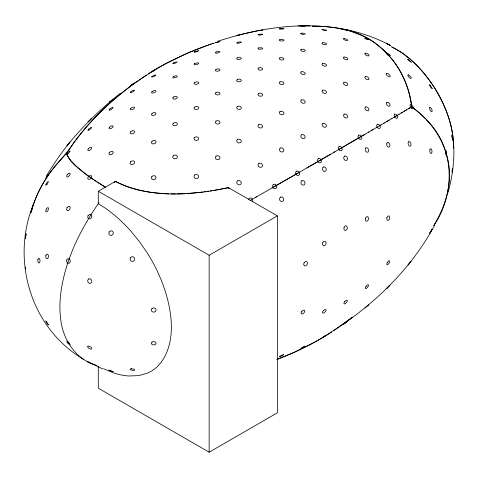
<?xml version="1.0" encoding="UTF-8"?>
<svg xmlns="http://www.w3.org/2000/svg" width="478" height="478" viewBox="0 0 478 478"><rect width="100%" height="100%" fill="white"/><g stroke="black" fill="none" stroke-linecap="round" stroke-linejoin="round"><path stroke-width="0.72" d="M453.455 148.341C453.873 138.608 452.086 128.905 449.29 119.614A78.768 45.53 60 0 0 438.762 94.937A80.412 46.48 60 0 0 434.412 87.588C423.472 71.061 409.61 55.448 391.44 46.838M453.389 144.643C453.007 124.262 444.916 104.772 434.412 87.588A83.064 48.015 60 0 0 409.957 58.973M451.913 171.345L452.128 170.162M452.17 172.355L452.529 168.609M448.089 192.389C452.875 175.157 455.098 157.065 453.246 139.229M31.118 212.071C34.972 197.032 42.345 183.056 51.588 170.646M30.867 213.086L33.335 204.62L36.579 196.243A133.266 105.919 -22.2 0 1 42.805 183.946C50.871 168.495 64.673 157.364 73.809 142.737C85.413 126.885 99.006 112.551 113.818 99.675A444.313 362.712 58.1 0 1 134.115 83.566L150.194 72.71A402.106 328.255 58.1 0 1 166.989 63.012L184.454 54.498A444.313 362.712 58.1 0 1 208.629 44.932L214.132 43.092M33.723 203.509C10.349 259.697 30.64 328.476 83.907 359.516M25.519 267.077L25.471 269.048M45.96 177.858L47.914 174.082M434.454 225.508C412.968 265.601 379.92 298.678 342.798 324.49M46.539 176.089C64.972 143.878 90.999 116.572 119.972 93.622M46.33 177.428L47.161 176.018M433.863 225.431C455.779 193.578 454.847 147.385 426.412 119.727M433.815 225.467L435.195 223.178A133.266 105.925 -22.2 0 0 441.421 210.882C445.478 201.483 448.34 191.511 449.254 181.287A104.323 82.915 -22.2 0 0 449.254 168.71C448.388 159.168 445.633 149.841 441.421 141.243A133.266 105.919 -22.2 0 0 435.195 130.637C428.82 121.4 420.765 113.376 411.689 106.791C410.238 95.451 406.921 84.337 401.735 74.138A141.912 112.312 -36.3 0 0 392.749 59.983L384.324 50.62L374.483 42.566A113.997 90.217 -36.3 0 0 363.25 36.083L350.834 31.285L337.528 28.094A141.912 112.318 -36.3 0 0 318.802 26.254L312.606 26.26M67.834 151.341C63.221 157.758 56.966 162.932 52.455 169.505M68.438 150.427C88.717 120.223 115.981 95.08 146.31 75.189M98.916 202.738C79.963 230.032 64.739 260.964 60.652 294.269A108.727 62.773 -60 0 0 60.652 318.796C62.588 337.815 73.737 356.421 91.86 363.901L87.665 361.667L102.615 368.92M98.552 203.258L98.815 202.881M248.369 199.547L249.367 198.149L251.081 197.964L252.515 199.105L252.82 200.897L252.157 201.83M114.421 182.554L114.756 182.154M114.601 182.339L115.09 181.754M115.013 181.849L115.431 181.353C150.241 198.962 191.463 195.311 228.478 187.639L277.377 215.871L277.377 412.813L209.155 452.206L98.289 388.196L98.289 366.536M115.258 181.556L115.431 181.353C131.635 190.352 150.492 193.034 168.77 193.793M90.019 119.93L91.447 118.514L88.072 121.878L89.5 120.456M387.981 287.194L386.553 288.61L389.929 285.247L388.5 286.663M110 101.665L109.253 102.286L112.91 99.239L112.163 99.866M365.837 307.258L365.09 307.886L368.747 304.839L368 305.46M352.286 317.237L333.68 330.633M331.69 331.935L329.689 333.226A405.983 331.421 58.1 0 1 309.039 345.152L294.084 352.382L276.84 359.492M410.727 107.371L411.689 106.791C407.907 69.029 378.833 34.613 340.623 28.686C358.058 31.423 374.842 37.26 390.448 45.452M408.206 108.87L410.166 107.699M404.071 111.326L406.676 109.779M396.758 115.646L394.392 117.044M399.005 114.32L391.829 118.556M398.837 114.421L411.689 106.791L419.487 113.017M401.132 113.065L402.147 112.461M386.63 121.609L389.325 120.026M391.918 118.502L383.834 123.252M376.413 127.602L380.936 124.949M380.709 125.087L384.491 122.864M368.938 131.964L333.68 152.458M368.419 132.269L372.93 129.634M371.681 130.363L376.855 127.339M334.851 151.783L329.689 154.77A405.983 6.495 -29.4 0 1 309.039 166.697L297.179 173.52A444.122 7.104 -29.4 0 1 272.078 187.932M103.445 368.723L113.668 372.924A110.46 63.771 60 0 0 128.743 375.995L138.698 375.624L147.6 373.085A97.972 56.565 60 0 0 158.104 365.801L160.811 362.7A100.852 58.226 60 0 0 169.051 345.534C172.552 332.557 171.733 318.826 169.051 305.777A100.852 58.226 60 0 0 160.811 279.098L158.104 272.872A97.972 56.565 60 0 0 147.6 253.46L139.899 242.226L131.181 231.477A110.257 63.658 60 0 0 113.668 214.443L106.014 208.593L98.289 203.64L98.289 191.254L115.431 181.353M306.912 167.921L311.704 165.155A401.048 6.417 -29.4 0 0 325.757 157.041L330.334 154.4M98.289 191.254L209.155 255.258L277.377 215.871M298.38 172.827L255.545 197.39M250.018 200.551L256.531 196.828M207.607 45.291L188.224 52.849L168.967 61.973A405.983 331.421 58.1 0 0 148.305 73.899M208.145 45.105L211.348 44.006M212.417 43.653L214.013 43.128M217.663 41.311C256.489 28.674 298.433 21.683 339.099 28.387M258.389 30.741L262.649 29.917L261.233 30.359M259.411 30.371L242.442 34.129M229.141 188.541L228.478 187.639L213.254 190.608M210.332 191.081L211.79 190.847M207.392 191.517L208.862 191.302M204.441 191.917L205.916 191.72M202.959 192.108L186.133 193.602M184.813 193.668L176.884 193.889M312.731 26.242L322.047 26.374M309.923 25.926L298.117 25.908M175.557 193.895L170.843 193.847M96.938 365.539L91.651 363.633M391.793 46.85L402.004 52.789L409.957 58.955M105.202 187.053L98.175 182.71M105.297 187.107L93.676 179.752A139.534 28.017 21.7 0 1 76.289 166.29M97.07 181.993L85.269 173.765L76.313 166.332L69.902 159.538L66.311 153.707L68.76 158.021M420.335 113.776L425.545 118.813M209.155 255.258L209.155 452.206M228.472 187.645A124.178 71.694 60 0 1 229.285 188.744M364.881 134.33A443.357 7.092 -29.4 0 1 339.308 149.202M277.18 359.36A444.122 362.551 58.1 0 0 297.179 350.971L311.704 343.742A401.048 327.394 58.1 0 0 325.757 335.687L339.308 326.809A443.357 361.93 58.1 0 0 352.358 317.183M75.679 166.117A149.184 29.851 21.7 0 1 70.117 160.214M70.72 160.411A144.135 28.495 22.1 0 1 68.892 158.069M66.735 260.038L66.699 261.884L67.679 263.229L69.107 263.276L70.147 262.01L70.182 260.163L69.202 258.825L67.774 258.771L66.735 260.038M45.87 255.473L45.78 257.319L46.474 258.664L47.549 258.723L48.368 257.463L48.463 255.622L47.764 254.272L46.695 254.212L45.87 255.473M37.941 259.399L37.804 261.215L38.318 262.721L39.184 263.019L39.889 261.944L40.027 260.122L39.513 258.622L38.652 258.323L37.941 259.399M130.279 257.947L130.136 259.787L131.319 261.191L133.135 261.341L134.521 260.146L134.665 258.305L133.482 256.895L131.665 256.746L130.279 257.947M365.497 218.135L365.323 219.952L366.088 221.177L367.337 221.087L368.341 219.743L368.514 217.926L367.749 216.701L366.501 216.791L365.497 218.135M25.519 236.544L25.471 238.516L26.129 233.808L25.519 236.544M344.076 227.289L343.891 229.105L344.716 230.342L346.054 230.276L347.124 228.95L347.303 227.134L346.484 225.897L345.146 225.957L344.076 227.289M322.704 242.71L322.471 244.509L323.295 245.752L324.699 245.71L325.853 244.401L326.086 242.603L325.261 241.36L323.863 241.408L322.704 242.71M386.995 217.448L386.762 219.247L387.395 220.424L388.524 220.292L389.486 218.93L389.719 217.131L389.086 215.948L387.957 216.08L386.995 217.448M445.592 150.958L445.353 152.5L446.082 155.314L446.625 154.938L446.661 151.592L446.135 150.582L445.592 150.958M87.856 346.197L87.713 347.064L88.765 348.247L90.408 349.048L91.668 349L91.812 348.127L90.754 346.95L89.117 346.15L87.856 346.197M109.145 231.985L108.841 233.784L109.856 235.194L111.583 235.385L113.017 234.244L113.316 232.445L112.306 231.041L110.579 230.85L109.145 231.985M304.032 262.864L303.697 264.627L304.468 265.858L305.902 265.834L307.151 264.579L307.485 262.816L306.709 261.586L305.281 261.603L304.032 262.864M46.037 184.293L45.822 185.368L47.352 184.096L48.421 181.419L46.892 182.692L46.037 184.293M429.8 107.395L429.579 108.434L430.122 110.119L431.108 111.47L431.963 111.691L432.178 110.645L431.64 108.96L430.648 107.61L429.8 107.395M31.339 210.571L31.136 211.485L32.647 206.95L31.339 210.571M88.054 215.68L87.665 217.418L88.502 218.721L90.073 218.816L91.465 217.651L91.86 215.907L91.023 214.61L89.446 214.514L88.054 215.68M430.086 149.124L429.716 150.636L430.033 152.44L430.839 153.486L431.67 153.151L432.04 151.64L431.73 149.835L430.917 148.789L430.086 149.124M67.063 207.715L66.597 209.412L67.213 210.577L68.545 210.523L69.818 209.28L70.284 207.583L69.668 206.424L68.336 206.478L67.063 207.715M46.217 209.161L45.715 210.87L46.037 211.957L46.993 211.784L48.021 210.451L48.523 208.749L48.206 207.661L47.25 207.834L46.217 209.161M451.913 135.334L452.481 140.048L451.913 135.334M88.215 148.915L87.749 150.17L88.46 150.725L89.936 150.259L91.304 149.04L91.776 147.786L91.065 147.23L89.589 147.696L88.215 148.915M151.92 176.412L151.329 177.947L152.141 179.316L153.874 179.716L155.517 178.915L156.109 177.38L155.302 176.012L153.563 175.611L151.92 176.412M430.033 232.672L429.716 233.473L432.04 229.267L430.033 232.672M67.165 153.205L66.741 154.269L67.314 154.382L68.551 153.48L70.147 151.018L69.573 150.905L67.165 153.205M88.287 176.788L87.683 178.312L88.299 179.352L89.768 179.31L91.238 178.204L91.842 176.681L91.226 175.641L89.75 175.683L88.287 176.788M387.395 262.344L386.762 263.934L386.995 264.854L387.957 264.567L389.086 263.241L389.719 261.645L389.486 260.725L388.524 261.012L387.395 262.344M410.417 104.742L409.999 105.787L410.548 107.431L411.737 108.721L412.878 108.894L413.297 107.849L412.753 106.2L411.558 104.915L410.417 104.742M130.697 161.684L130.07 163.129L130.811 164.301L132.484 164.522L134.109 163.655L134.73 162.209L133.989 161.032L132.316 160.817L130.697 161.684M67.308 174.661L66.645 176.155L67.04 177.033L68.252 176.782L69.573 175.546L70.236 174.052L69.842 173.173L68.629 173.43L67.308 174.661M173.275 155.637L172.636 157.059L173.4 158.391L175.127 158.845L176.8 158.164L177.446 156.742L176.681 155.41L174.954 154.956L173.275 155.637M152.01 308.483L151.311 310.031L152.016 311.572L153.725 312.206L155.428 311.548L156.133 309.995L155.422 308.453L153.713 307.826L152.01 308.483M408.672 141.709L408.081 142.982L408.349 144.792L409.329 146.083L410.447 146.095L411.038 144.828L410.769 143.012L409.789 141.721L408.672 141.709M109.534 152.368L108.87 153.737L109.498 154.699L111.057 154.693L112.629 153.725L113.292 152.357L112.659 151.389L111.105 151.395L109.534 152.368M394.631 114.105L394.081 115.228L394.571 116.907L395.82 118.162L397.093 118.251L397.642 117.128L397.146 115.449L395.904 114.194L394.631 114.105M109.504 127.136L108.936 128.283L109.623 128.857L111.165 128.516L112.659 127.459L113.226 126.306L112.533 125.732L110.992 126.078L109.504 127.136M152.016 141.231L151.353 142.558L152.076 143.687L153.767 143.956L155.428 143.197L156.091 141.864L155.362 140.741L153.677 140.472L152.016 141.231M279.767 356.289L279.552 356.725L282.199 355.74L283.729 354.473L279.767 356.289M194.624 137.383L193.949 138.71L194.689 140L196.404 140.502L198.095 139.917L198.77 138.59L198.035 137.3L196.315 136.798L194.624 137.383M301.815 311.345L301.056 312.839L301.409 313.855L302.676 313.807L304.11 312.714L304.868 311.214L304.51 310.198L303.243 310.246L301.815 311.345M366.088 286.238L365.323 287.732L365.497 288.598L366.501 288.324L367.749 287.075L368.514 285.581L368.341 284.715L367.337 284.99L366.088 286.238M386.875 102.304L386.332 103.35L386.905 104.939L388.255 106.14L389.6 106.247L390.144 105.208L389.576 103.618L388.22 102.417L386.875 102.304M387.228 142.641L386.553 143.902L386.863 145.694L387.981 146.973L389.253 146.985L389.929 145.724L389.618 143.932L388.5 142.653L387.228 142.641M377.285 124.292L376.646 125.469L377.1 127.172L378.385 128.403L379.747 128.445L380.386 127.268L379.932 125.559L378.648 124.328L377.285 124.292M88.4 129.299L87.856 130.291L88.424 130.464L91.125 128.492L91.668 127.507L91.095 127.327L88.4 129.299M130.811 131.611L130.118 132.86L130.763 133.774L132.364 133.81L133.989 132.956L134.682 131.707L134.037 130.793L132.436 130.751L130.811 131.611M173.335 123.187L172.648 124.423L173.365 125.511L175.062 125.816L176.746 125.158L177.434 123.922L176.717 122.834L175.02 122.529L173.335 123.187M344.716 301.636L343.891 303.082L344.076 303.948L345.146 303.733L346.484 302.556L347.303 301.11L347.124 300.238L346.054 300.459L344.716 301.636M194.785 174.87L193.96 176.31L194.54 177.882L196.189 178.658L197.94 178.192L198.764 176.752L198.179 175.181L196.53 174.404L194.785 174.87M323.295 310.724L322.471 312.164L322.704 313.084L323.863 312.941L325.261 311.823L326.086 310.383L325.853 309.463L324.699 309.607L323.295 310.724M365.509 106.923L364.881 108.01L365.449 109.587L366.877 110.729L368.329 110.765L368.956 109.683L368.389 108.106L366.961 106.964L365.509 106.923M216.086 156.085L215.285 157.453L215.889 158.965L217.538 159.742L219.277 159.323L220.077 157.955L219.474 156.437L217.819 155.667L216.086 156.085M358.703 135.143L357.986 136.367L358.404 138.088L359.725 139.301L361.159 139.295L361.876 138.07L361.452 136.35L360.137 135.137L358.703 135.143M365.837 147.851L365.09 149.124L365.413 150.905L366.62 152.159L368 152.147L368.747 150.875L368.424 149.094L367.218 147.839L365.837 147.851M215.996 121.065L215.267 122.29L215.954 123.557L217.651 124.125L219.36 123.653L220.089 122.428L219.408 121.161L217.711 120.599L215.996 121.065M152.016 342.105L151.311 343.306L152.01 344.495L153.713 344.973L155.422 344.471L156.133 343.27L155.428 342.081L153.725 341.603L152.016 342.105M130.805 108.243L130.177 109.301L130.853 109.868L132.43 109.617L133.995 108.691L134.623 107.634L133.954 107.066L132.37 107.317L130.805 108.243M237.393 139.427L236.616 140.723L237.231 142.193L238.886 142.976L240.607 142.611L241.384 141.315L240.769 139.845L239.114 139.062L237.393 139.427M386.696 73.397L386.224 74.18L386.935 75.512L388.411 76.617L389.785 76.85L390.251 76.068L389.54 74.735L388.064 73.63L386.696 73.397M344.16 114.128L343.473 115.264L344.035 116.835L345.51 117.929L347.04 117.905L347.727 116.769L347.165 115.198L345.69 114.105L344.16 114.128M194.654 107.042L193.954 108.189L194.666 109.241L196.368 109.582L198.065 109.014L198.764 107.867L198.053 106.815L196.35 106.474L194.654 107.042M152.1 113.358L151.389 114.511L152.046 115.383L153.683 115.461L155.344 114.708L156.049 113.555L155.392 112.683L153.755 112.605L152.1 113.358M258.706 124.591L257.953 125.816L258.58 127.244L260.229 128.038L261.932 127.734L262.691 126.509L262.058 125.081L260.408 124.286L258.706 124.591M322.823 123.449L322.088 124.633L322.638 126.216L324.15 127.268L325.739 127.178L326.468 125.995L325.918 124.411L324.407 123.36L322.823 123.449M339.022 146.579L338.239 147.839L338.639 149.584L339.978 150.779L341.483 150.725L342.266 149.465L341.872 147.726L340.527 146.531L339.022 146.579M301.499 134.748L300.722 135.991L301.254 137.592L302.789 138.614L304.42 138.465L305.203 137.222L304.665 135.621L303.13 134.599L301.499 134.748M344.483 156.103L343.67 157.393L343.993 159.18L345.253 160.411L346.717 160.369L347.53 159.078L347.207 157.292L345.947 156.061L344.483 156.103M237.315 106.469L236.592 107.616L237.279 108.841L238.976 109.426L240.685 109.032L241.408 107.885L240.721 106.66L239.024 106.074L237.315 106.469M280.186 148.066L279.361 149.363L279.875 150.994L281.423 152.004L283.096 151.795L283.914 150.498L283.4 148.867L281.859 147.863L280.186 148.066M280.024 111.44L279.289 112.593L279.935 113.991L281.578 114.81L283.257 114.571L283.986 113.417L283.346 112.019L281.703 111.201L280.024 111.44M173.359 97.094L172.678 98.157L173.383 98.982L175.056 99.077L176.723 98.39L177.404 97.327L176.699 96.508L175.026 96.407L173.359 97.094M258.879 163.362L258.018 164.719L258.502 166.38L260.056 167.384L261.759 167.139L262.619 165.788L262.135 164.121L260.588 163.118L258.879 163.362M237.59 180.78L236.682 182.178L237.13 183.887L238.677 184.896L240.41 184.622L241.318 183.217L240.87 181.515L239.323 180.499L237.59 180.78M318.27 158.588L317.422 159.891L317.792 161.648L319.161 162.825L320.726 162.735L321.575 161.433L321.204 159.676L319.836 158.499L318.27 158.588M301.349 99.974L300.644 101.055L301.295 102.423L302.921 103.278L304.57 103.117L305.281 102.029L304.623 100.661L302.998 99.806L301.349 99.974M365.341 76.402L364.774 77.269L365.467 78.601L367.008 79.617L368.496 79.718L369.064 78.852L368.377 77.52L366.835 76.504L365.341 76.402M215.972 92.523L215.267 93.586L215.978 94.602L217.681 94.979L219.384 94.489L220.089 93.425L219.384 92.403L217.675 92.033L215.972 92.523M322.674 90.193L321.999 91.208L322.662 92.565L324.275 93.461L325.888 93.371L326.558 92.356L325.894 91.005L324.287 90.109L322.674 90.193M323.146 167.049L322.274 168.37L322.572 170.162L323.875 171.375L325.41 171.303L326.283 169.983L325.984 168.19L324.687 166.971L323.146 167.049M258.634 93.407L257.923 94.477L258.616 95.672L260.307 96.287L262.004 95.964L262.715 94.889L262.028 93.7L260.337 93.085L258.634 93.407M344.005 82.228L343.377 83.178L344.046 84.516L345.63 85.466L347.195 85.466L347.823 84.522L347.148 83.184L345.57 82.234L344.005 82.228M296.384 171.196L295.482 172.534L295.828 174.309L297.22 175.468L298.846 175.342L299.748 174.004L299.401 172.235L298.009 171.07L296.384 171.196M109.671 109.139L109.044 110.054L109.611 110.263L111.039 109.641L113.119 107.634L112.551 107.431L111.123 108.052L109.671 109.139M152.112 91.519L151.442 92.487L152.106 93.043L153.713 92.863L155.326 92.045L156.001 91.077L155.338 90.521L153.725 90.706L152.112 91.519M273.422 184.383L272.472 185.751L272.795 187.531L274.211 188.685L275.878 188.529L276.834 187.161L276.505 185.374L275.095 184.227L273.422 184.383M67.231 145.39L66.962 145.778L69.919 142.026L67.231 145.39M301.839 180.72L300.901 182.064L301.164 183.875L302.484 185.082L304.08 184.986L305.018 183.636L304.755 181.831L303.434 180.624L301.839 180.72M408.349 264.704L408.081 265.099L411.038 261.346L408.349 264.704M279.953 81.852L279.254 82.843L279.953 84.008L281.638 84.654L283.323 84.415L284.022 83.423L283.329 82.258L281.644 81.607L279.953 81.852M194.677 82.467L193.978 83.447L194.671 84.242L196.356 84.385L198.047 83.793L198.746 82.814L198.047 82.019L196.362 81.875L194.677 82.467M237.297 79.485L236.586 80.471L237.297 81.457L239 81.863L240.703 81.457L241.414 80.471L240.703 79.485L239 79.079L237.297 79.485M280.556 197.085L279.552 198.454L279.767 200.276L281.082 201.489L282.719 201.381L283.729 200.013L283.514 198.191L282.199 196.978L280.556 197.085M301.277 71.831L300.596 72.746L301.301 73.881L302.974 74.574L304.641 74.419L305.322 73.504L304.617 72.369L302.944 71.676L301.277 71.831M301.164 348.199L300.901 348.546L305.018 346.174L301.164 348.199M258.616 67.9L257.911 68.802L258.616 69.752L260.325 70.194L262.028 69.872L262.733 68.969L262.022 68.019L260.319 67.577L258.616 67.9M215.996 69.4L215.285 70.29L215.972 71.049L217.663 71.234L219.366 70.732L220.077 69.842L219.384 69.083L217.693 68.898L215.996 69.4M173.43 76.635L172.719 77.514L173.377 78.051L176.651 77.215L177.356 76.337L176.705 75.799L175.079 75.924L173.43 76.635M130.96 91.621L130.273 92.457L130.835 92.672L132.31 92.14L134.527 90.336L133.965 90.121L132.49 90.653L130.96 91.621M88.765 278.889L87.713 280.18L87.856 281.996L89.117 283.281L90.754 283.287L91.812 281.996L91.668 280.18L90.408 278.895L88.765 278.889M279.935 57.808L279.236 58.621L279.947 59.529L281.65 60.013L283.346 59.774L284.046 58.967L283.334 58.053L281.632 57.575L279.935 57.808M322.656 63.46L321.951 64.267L322.608 65.378L324.245 66.149L325.9 66.131L326.611 65.331L325.954 64.213L324.317 63.443L322.656 63.46M237.315 57.85L236.592 58.651L237.279 59.368L238.976 59.589L240.685 59.176L241.408 58.376L240.721 57.659L239.024 57.438L237.315 57.85M194.743 63.466L194.014 64.255L194.654 64.757L196.297 64.679L197.976 64.07L198.711 63.287L198.065 62.785L194.743 63.466M301.254 49.336L300.566 50.047L301.283 50.913L302.98 51.439L304.665 51.307L305.352 50.596L304.635 49.724L302.938 49.204L301.254 49.336M152.261 76.259L151.532 77.012L153.593 76.749L155.912 75.148L155.362 74.944L152.261 76.259M344.011 57.067L343.318 57.748L343.963 58.83L345.564 59.678L347.189 59.792L347.882 59.105L347.237 58.023L345.636 57.181L344.011 57.067M152.016 71.688L151.717 71.981L155.726 69.424L152.016 71.688M322.572 337.408L322.274 337.695L326.283 335.144L322.572 337.408M258.64 47.86L257.911 48.553L258.592 49.222L262.004 49.156L262.733 48.457L262.046 47.788L258.64 47.86M216.068 52.018L215.309 52.7L215.942 53.148L217.592 53.106L220.047 51.917L219.42 51.469L217.771 51.505L216.068 52.018M322.572 42.757L321.909 43.343L322.638 44.167L324.323 44.735L325.984 44.729L326.647 44.137L325.924 43.319L324.233 42.745L322.572 42.757M279.905 39.572L279.23 40.158L279.965 40.761L281.685 41.018L283.376 40.785L284.051 40.194L283.311 39.596L279.905 39.572M173.58 62.923L172.797 63.568L174.87 63.329L177.278 61.937L175.211 62.176L173.58 62.923M130.793 85.508L130.47 85.771L134.33 82.987L130.793 85.508M343.993 323.875L343.67 324.138L347.53 321.353L343.993 323.875M365.371 53.178L364.708 53.703L365.341 54.743L366.895 55.681L368.466 55.974L369.13 55.442L368.502 54.402L366.943 53.464L365.371 53.178M237.393 42.285L236.616 42.853L237.231 43.241L238.886 43.223L241.384 42.243L240.769 41.855L237.393 42.285M301.2 33.239L300.554 33.687L303.046 34.5L305.364 33.932L302.873 33.119L301.2 33.239M343.891 38.593L343.27 39.023L345.684 40.415L347.303 40.564L347.93 40.134L345.516 38.742L343.891 38.593M194.905 51.642L194.086 52.174L196.141 51.917L198.639 50.746L194.905 51.642M258.723 34.392L257.923 34.828L260.181 35.145L262.715 34.398L262.111 34.087L258.723 34.392M386.762 52.968L386.158 53.273L386.774 54.241L388.25 55.305L389.713 55.842L390.317 55.538L389.701 54.57L386.762 52.968M216.241 42.387L215.381 42.799L219.982 41.526L216.241 42.387M408.427 74.819L407.764 75.13L408.158 76.325L409.371 77.699L410.692 78.452L411.355 78.141L410.96 76.946L408.427 74.819M322.483 29.421L321.891 29.702L324.437 30.455L326.671 30.21L322.483 29.421M365.216 37.923L364.666 38.126L365.437 38.784L367.08 39.519L369.171 39.692L365.216 37.923M280.06 28.662L279.236 28.943L281.47 29.17L284.04 28.704L280.06 28.662M237.59 35.282L236.682 35.557L241.318 34.422L237.59 35.282M131.319 368.747L130.136 369.052L130.279 369.703L133.482 370.54L134.665 370.235L134.521 369.584L133.135 368.968L131.319 368.747M301.415 25.83L300.56 25.896L305.364 25.884L301.415 25.83M343.748 29.301L343.252 29.325L347.948 30.251L343.748 29.301M408.182 59.338L407.716 59.296L408.332 60.132L411.403 62.283L408.182 59.338M109.856 370.289L108.841 370.157L110.579 371.095L113.316 371.741L109.856 370.289M429.979 84.917L429.477 84.809L429.794 85.825L430.75 87.36L432.285 88.627L429.979 84.917M67.679 341.722L66.699 341.411L67.774 343.282L70.182 344.674L69.107 342.804L67.679 341.722M386.535 43.355L386.14 43.223L390.335 45.458L386.535 43.355M46.474 321.527L45.78 320.983L46.695 323.032L48.463 324.974L46.474 321.527"/></g></svg>
